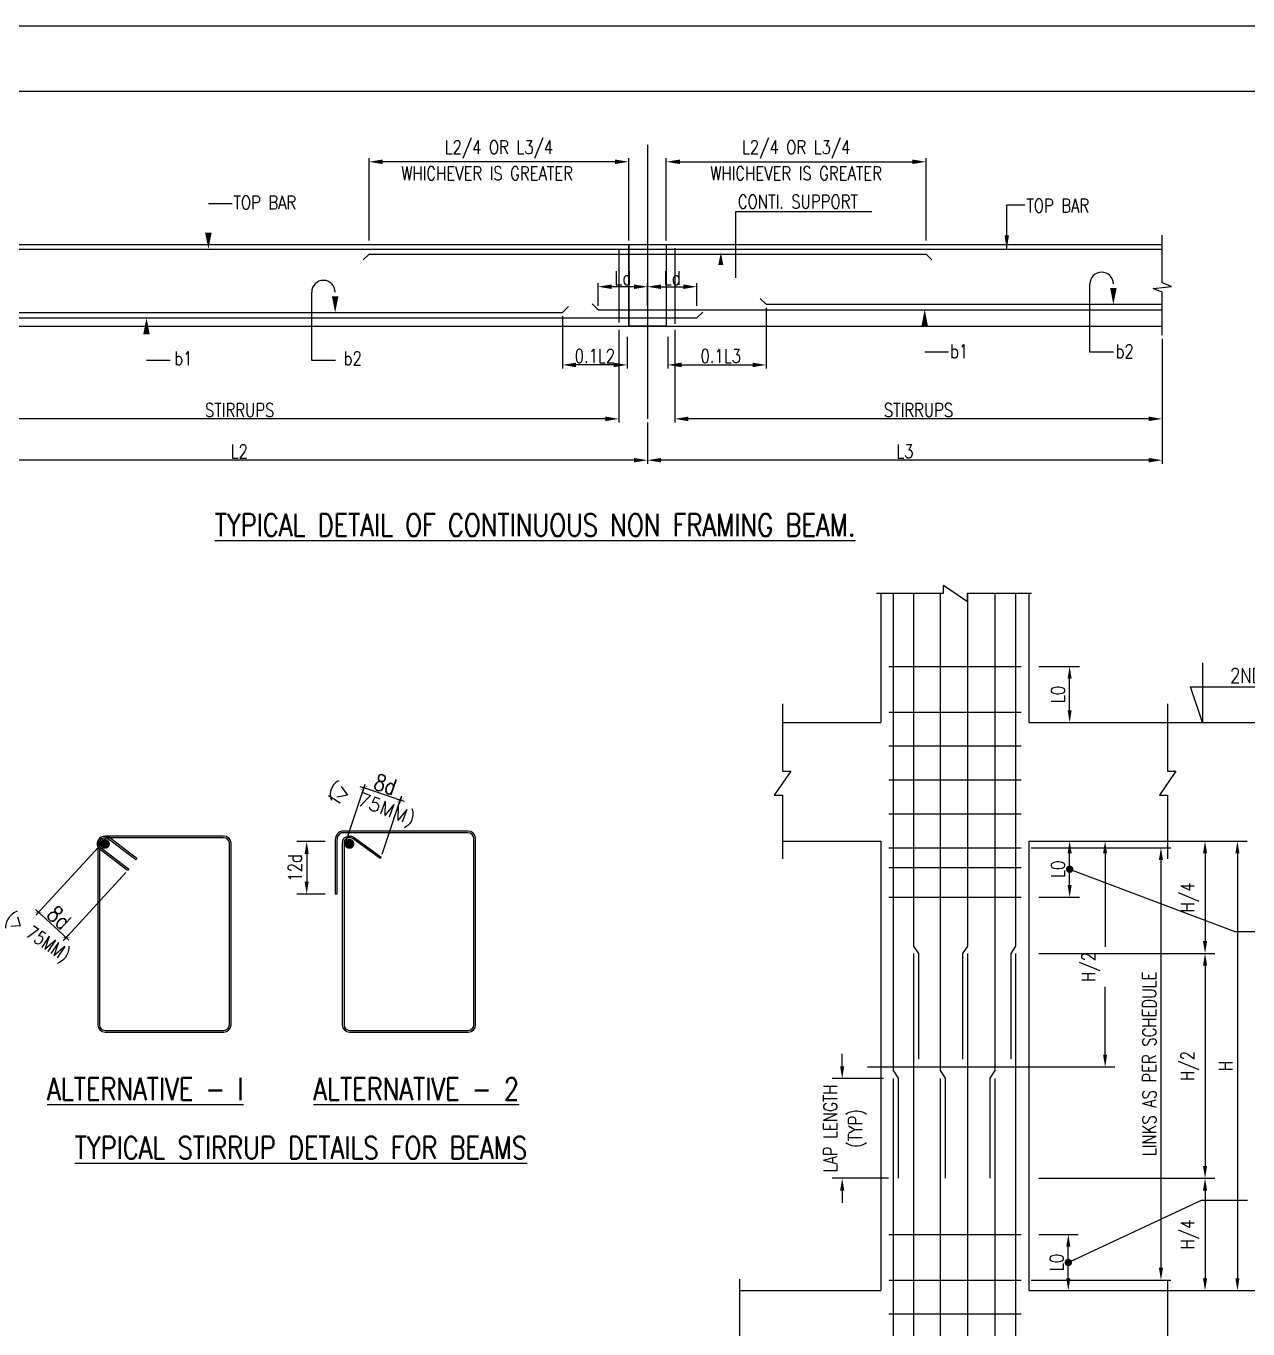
# Model space of a CAD drawing. Extents: x 324505 to 1272425, y -526289 to -156124.
# Drawn here: x 540362 to 565109, y -292656 to -266278 of the extents above; entities that cross this region are included whole.
import ezdxf
from ezdxf.enums import TextEntityAlignment as Align
from ezdxf.lldxf.tags import DXFTag

# ---------------------------------------------------------------- set-up
doc = ezdxf.new("R2010")
doc.units = 0
doc.header["$LTSCALE"] = 500
doc.header["$MEASUREMENT"] = 0
doc.header["$PDMODE"] = 35
doc.header["$PDSIZE"] = -15
doc.layers.get('DEFPOINTS').update_dxf_attribs({"color": 4})
for name, color, linetype in [('08', 4, 'Continuous'), ('BRAKE LINE', 8, 'Continuous'), ('CEN', 8, 'CENTER'), ('DIM', 5, 'Continuous'), ('LINK', 2, 'Continuous'), ('S-CONCRET LINE', 4, 'Continuous'), ('S-R.C.C. PILE CAP', 40, 'Continuous'), ('S-REINFORCEMENT', 6, 'Continuous'), ('S-TEXT-1', 4, 'Continuous'), ('S-TITLE', 6, 'Continuous'), ('s_TITILE', 9, 'Continuous'), ('TXT', 4, 'Continuous'), ('TXT1', 2, 'Continuous')]:
    doc.layers.add(name, color=color, linetype=linetype)
doc.styles.add('ROMAND', font='simplex.shx')
doc.styles.add('ROMANS', font='simplex.shx', dxfattribs={"width": 0.8, "height": 275, "bigfont": 'bigfont.shx'})
doc.styles.add('ROMENT', font='simplex.shx', dxfattribs={"bigfont": 'bigfont.shx'})
tags = doc.linetypes.add('CENTER', pattern=[2, 1.25, -0.25, 0.25, -0.25]).pattern_tags.tags
tags[10:11] = [DXFTag(74, 4), DXFTag(75, 0), DXFTag(340, '0'), DXFTag(46, 1.0), DXFTag(50, 0.0), DXFTag(44, 0.0), DXFTag(45, 0.0)]
tags[8:9] = [DXFTag(74, 4), DXFTag(75, 0), DXFTag(340, '0'), DXFTag(46, 1.0), DXFTag(50, 0.0), DXFTag(44, 0.0), DXFTag(45, 0.0)]
tags[6:7] = [DXFTag(74, 4), DXFTag(75, 0), DXFTag(340, '0'), DXFTag(46, 1.0), DXFTag(50, 0.0), DXFTag(44, 0.0), DXFTag(45, 0.0)]
tags[4:5] = [DXFTag(74, 4), DXFTag(75, 0), DXFTag(340, '0'), DXFTag(46, 1.0), DXFTag(50, 0.0), DXFTag(44, 0.0), DXFTag(45, 0.0)]
doc.dimstyles.new('Copy of INT2TIMES', dxfattribs={"dimtxt": 300, "dimasz": 275, "dimexe": 75, "dimexo": 75, "dimgap": 40, "dimtad": 1, "dimdec": 0, "dimlfac": 0.5, "dimrnd": 5, "dimzin": 0, "dimdsep": 46, "dimtxsty": 'ROMANS', "dimcen": -1, "dimclrd": 5, "dimclre": 5, "dimclrt": 4, "dimadec": 0, "dimazin": 0, "dimtfac": 1, "dimtdec": 0, "dimtix": 1, "dimtofl": 0, "dimtmove": 2, "dimatfit": 3, "dimfxl": 0, "dimtolj": 1, "dimtzin": 0, "dimarcsym": 0})
doc.dimstyles.new('dim100', dxfattribs={"dimtxt": 250, "dimasz": 250, "dimexe": 200, "dimexo": 200, "dimgap": 100, "dimtad": 1, "dimdec": 0, "dimzin": 0, "dimdsep": 46, "dimtxsty": 'ROMANS', "dimcen": 0, "dimclrd": 5, "dimclre": 5, "dimclrt": 4, "dimadec": 0, "dimazin": 0, "dimtfac": 1, "dimtdec": 0, "dimtix": 1, "dimtofl": 0, "dimtmove": 2, "dimatfit": 3, "dimfxl": 0, "dimtolj": 1, "dimtzin": 0, "dimlwd": -1, "dimlwe": -1, "dimarcsym": 0})
doc.dimstyles.new('dim25', dxfattribs={"dimtxt": 250, "dimasz": 250, "dimexe": 200, "dimexo": 200, "dimgap": 100, "dimtad": 1, "dimdec": 0, "dimlfac": 0.25, "dimzin": 0, "dimdsep": 46, "dimtxsty": 'ROMANS', "dimcen": 0, "dimclrd": 5, "dimclre": 5, "dimclrt": 4, "dimadec": 0, "dimazin": 0, "dimtfac": 1, "dimtdec": 0, "dimtix": 1, "dimtofl": 0, "dimtmove": 2, "dimatfit": 3, "dimfxl": 0, "dimtolj": 1, "dimtzin": 0, "dimlwd": -1, "dimlwe": -1, "dimarcsym": 0})
doc.dimstyles.new('INT25', dxfattribs={"dimtxt": 250, "dimasz": 80, "dimexe": 60, "dimexo": 60, "dimgap": 40, "dimtad": 1, "dimdec": 0, "dimlfac": 0.25, "dimzin": 0, "dimdsep": 46, "dimtxsty": 'ROMANS', "dimblk": 'DIMTICK', "dimblk1": 'DIMTICK', "dimblk2": 'DIMTICK', "dimsah": 1, "dimcen": -0.25, "dimclrd": 7, "dimclre": 7, "dimclrt": 4, "dimadec": 0, "dimazin": 0, "dimtfac": 1, "dimtdec": 0, "dimtix": 1, "dimtofl": 0, "dimtmove": 2, "dimatfit": 3, "dimldrblk": 'DIMTICK', "dimfxl": 0, "dimtolj": 1, "dimtzin": 0, "dimarcsym": 0})

# ---------------------------------------------------------------- blocks, each defined once
blk = doc.blocks.new('DIMTICK')
for p, q in [((-1, 0), (1, 0)), ((0, 1), (0, -1))]:
    blk.add_line(p, q)
at = {"color": 2, "const_width": 0.1}
blk.add_lwpolyline([(0.71, 0.71), (-0.71, -0.71)], dxfattribs=at)
blk = doc.blocks.new('*D33')
at = {"layer": 'DEFPOINTS', "color": 0}
for p in [(547205, -281704), (546821, -282858), (547557, -283103)]:
    blk.add_point(p, dxfattribs=at)
at = {"layer": 'DIM', "color": 7, "lineweight": -2}
for p, q in [((546840, -282801), (547224, -281647)), ((547865, -281923), (547281, -281729)), ((547576, -283046), (547960, -281891))]:
    blk.add_line(p, q, dxfattribs=at)
at = {"layer": 'DIM', "color": 7, "lineweight": -2, "xscale": 80, "yscale": 80, "zscale": 80}
for p, rotation in [((547205, -281704), 161.6187870630379), ((547941, -281948), 341.6187870630379)]:
    blk.add_blockref('DIMTICK', p, dxfattribs=dict(at, rotation=rotation))
at = {"layer": 'DIM', "color": 4, "insert": (547638, -281631), "char_height": 275, "attachment_point": 5, "rotation": 341.6188, "style": 'ROMANS'}
blk.add_mtext('\\A1;{\\H1.2x;8d}', dxfattribs=at)
blk = doc.blocks.new('*D76')
at = {"layer": 'DEFPOINTS', "color": 0}
for p in [(563179, -282779), (563024, -291879), (564896, -291879)]:
    blk.add_point(p, dxfattribs=at)
at = {"layer": 'DIM', "color": 5}
for p, q in [((563379, -282779), (565096, -282779)), ((564896, -283029), (564896, -291629)), ((563224, -291879), (565096, -291879))]:
    blk.add_line(p, q, dxfattribs=at)
for points in [[(564937, -283029), (564854, -283029), (564896, -282779)], [(564854, -291629), (564937, -291629), (564896, -291879)]]:
    blk.add_solid(points, dxfattribs=at)
at = {"layer": 'DIM', "color": 4, "insert": (564658, -287329), "char_height": 275, "attachment_point": 5, "rotation": 90, "style": 'ROMANS'}
blk.add_mtext('\\A1;H', dxfattribs=at)
blk = doc.blocks.new('*D77')
at = {"layer": 'DEFPOINTS', "color": 0}
for p in [(560671, -282779), (560671, -287351), (562216, -287351)]:
    blk.add_point(p, dxfattribs=at)
at = {"layer": 'DIM', "color": 5}
for p, q in [((560871, -282779), (562416, -282779)), ((562216, -283029), (562216, -284922)), ((562216, -287101), (562216, -285730)), ((560871, -287351), (562416, -287351))]:
    blk.add_line(p, q, dxfattribs=at)
for points in [[(562257, -283029), (562174, -283029), (562216, -282779)], [(562174, -287101), (562257, -287101), (562216, -287351)]]:
    blk.add_solid(points, dxfattribs=at)
at = {"layer": 'DIM', "color": 4, "insert": (561925, -285326), "char_height": 275, "attachment_point": 5, "rotation": 90, "style": 'ROMANS'}
blk.add_mtext('\\A1;H/2', dxfattribs=at)
blk = doc.blocks.new('*D82')
at = {"layer": 'DEFPOINTS', "color": 0}
for p in [(562872, -282779), (560671, -285054), (564240, -285054)]:
    blk.add_point(p, dxfattribs=at)
at = {"layer": 'DIM', "color": 5}
for p, q in [((563072, -282779), (564440, -282779)), ((564240, -283029), (564240, -284804)), ((560871, -285054), (564440, -285054))]:
    blk.add_line(p, q, dxfattribs=at)
for points in [[(564282, -283029), (564198, -283029), (564240, -282779)], [(564198, -284804), (564282, -284804), (564240, -285054)]]:
    blk.add_solid(points, dxfattribs=at)
at = {"layer": 'DIM', "color": 4, "insert": (563930, -283917), "char_height": 275, "attachment_point": 5, "rotation": 90, "style": 'ROMANS'}
blk.add_mtext('\\A1;H/4', dxfattribs=at)
blk = doc.blocks.new('*D83')
at = {"layer": 'DEFPOINTS', "color": 0}
for p in [(560671, -285054), (560671, -289604), (564240, -289604)]:
    blk.add_point(p, dxfattribs=at)
at = {"layer": 'DIM', "color": 5}
for p, q in [((560871, -285054), (564440, -285054)), ((564240, -285304), (564240, -289354)), ((560871, -289604), (564440, -289604))]:
    blk.add_line(p, q, dxfattribs=at)
for points in [[(564282, -285304), (564198, -285304), (564240, -285054)], [(564198, -289354), (564282, -289354), (564240, -289604)]]:
    blk.add_solid(points, dxfattribs=at)
at = {"layer": 'DIM', "color": 4, "insert": (563930, -287329), "char_height": 275, "attachment_point": 5, "rotation": 90, "style": 'ROMANS'}
blk.add_mtext('\\A1;H/2', dxfattribs=at)
blk = doc.blocks.new('*D84')
at = {"layer": 'DEFPOINTS', "color": 0}
for p in [(560671, -289604), (563024, -291879), (564240, -291879)]:
    blk.add_point(p, dxfattribs=at)
at = {"layer": 'DIM', "color": 5}
for p, q in [((560871, -289604), (564440, -289604)), ((564240, -289854), (564240, -291629)), ((563224, -291879), (564440, -291879))]:
    blk.add_line(p, q, dxfattribs=at)
for points in [[(564282, -289854), (564198, -289854), (564240, -289604)], [(564198, -291629), (564282, -291629), (564240, -291879)]]:
    blk.add_solid(points, dxfattribs=at)
at = {"layer": 'DIM', "color": 4, "insert": (563930, -290742), "char_height": 275, "attachment_point": 5, "rotation": 90, "style": 'ROMANS'}
blk.add_mtext('\\A1;H/4', dxfattribs=at)
blk = doc.blocks.new('*D133')
at = {"layer": 'DEFPOINTS', "color": 0}
for p in [(560518, -282913), (560518, -291666), (563347, -291666)]:
    blk.add_point(p, dxfattribs=at)
at = {"layer": 'DIM', "color": 5}
for p, q in [((560718, -282913), (563547, -282913)), ((563347, -283163), (563347, -291416)), ((560718, -291666), (563547, -291666))]:
    blk.add_line(p, q, dxfattribs=at)
for points in [[(563389, -283163), (563305, -283163), (563347, -282913)], [(563305, -291416), (563389, -291416), (563347, -291666)]]:
    blk.add_solid(points, dxfattribs=at)
at = {"layer": 'DIM', "color": 4, "insert": (563109, -287289), "char_height": 275, "attachment_point": 5, "rotation": 90, "style": 'ROMANS'}
blk.add_mtext('\\A1;LINKS AS PER SCHEDULE', dxfattribs=at)
blk = doc.blocks.new('*D135')
at = {"layer": 'DEFPOINTS', "color": 0}
for p in [(557931, -287587), (556891, -289604), (558031, -289604)]:
    blk.add_point(p, dxfattribs=at)
at = {"layer": 'DIM', "color": 5}
for p, q in [((556891, -287337), (556891, -287087)), ((557731, -287587), (556691, -287587)), ((557831, -289604), (556691, -289604)), ((556891, -289854), (556891, -290104))]:
    blk.add_line(p, q, dxfattribs=at)
for points in [[(556849, -287337), (556933, -287337), (556891, -287587)], [(556933, -289854), (556849, -289854), (556891, -289604)]]:
    blk.add_solid(points, dxfattribs=at)
at = {"layer": 'DIM', "color": 4, "char_height": 275, "attachment_point": 5, "rotation": 90, "style": 'ROMANS'}
for s, insert in [('\\A1;LAP LENGTH', (556653, -288595)), ('(TYP)', (557201, -288595))]:
    blk.add_mtext(s, dxfattribs=dict(at, insert=insert))
blk = doc.blocks.new('*D373')
at = {"layer": 'DEFPOINTS', "color": 0}
for p in [(536411, -273718), (552948, -274230), (536411, -275067)]:
    blk.add_point(p, dxfattribs=at)
at = {"layer": 'DIM', "color": 5, "lineweight": -2, "ltscale": 2}
for p, q in [((536411, -273793), (536411, -275142)), ((552948, -274305), (552948, -275142)), ((552673, -275067), (536686, -275067))]:
    blk.add_line(p, q, dxfattribs=at)
at = {"layer": 'DIM', "color": 5}
for points in [[(536686, -275022), (536686, -275113), (536411, -275067)], [(552673, -275113), (552673, -275022), (552948, -275067)]]:
    blk.add_solid(points, dxfattribs=at)
at = {"layer": 'DIM', "color": 4, "insert": (544680, -274890), "char_height": 275, "attachment_point": 5, "style": 'ROMANS'}
blk.add_mtext('\\A1;L2', dxfattribs=at)
blk = doc.blocks.new('*D374')
at = {"layer": 'DEFPOINTS', "color": 0}
for p in [(537009, -272302), (552369, -272351), (537009, -274230)]:
    blk.add_point(p, dxfattribs=at)
at = {"layer": 'DIM', "color": 5, "lineweight": -2, "ltscale": 2}
for p, q in [((537009, -272377), (537009, -274305)), ((552369, -272426), (552369, -274305)), ((552094, -274230), (537284, -274230))]:
    blk.add_line(p, q, dxfattribs=at)
at = {"layer": 'DIM', "color": 5}
for points in [[(537284, -274184), (537284, -274276), (537009, -274230)], [(552094, -274276), (552094, -274184), (552369, -274230)]]:
    blk.add_solid(points, dxfattribs=at)
at = {"layer": 'DIM', "color": 4, "insert": (544689, -274052), "char_height": 275, "attachment_point": 5, "style": 'ROMANS'}
blk.add_mtext('\\A1;STIRRUPS', dxfattribs=at)
blk = doc.blocks.new('*D375')
at = {"layer": 'DEFPOINTS', "color": 0}
for p in [(555352, -271910), (553362, -272494), (555352, -273138)]:
    blk.add_point(p, dxfattribs=at)
at = {"layer": 'DIM', "color": 5, "lineweight": -2, "ltscale": 2}
for p, q in [((555352, -271985), (555352, -273213)), ((553362, -272569), (553362, -273213)), ((553637, -273138), (555077, -273138))]:
    blk.add_line(p, q, dxfattribs=at)
at = {"layer": 'DIM', "color": 5}
for points in [[(553637, -273092), (553637, -273184), (553362, -273138)], [(555077, -273184), (555077, -273092), (555352, -273138)]]:
    blk.add_solid(points, dxfattribs=at)
at = {"layer": 'DIM', "color": 4, "insert": (554357, -272960), "char_height": 275, "attachment_point": 5, "style": 'ROMANS'}
blk.add_mtext('\\A1;{\\A1; 0.1L3}', dxfattribs=at)
blk = doc.blocks.new('*D376')
at = {"layer": 'DEFPOINTS', "color": 0}
for p in [(551228, -272075), (552535, -272494), (551228, -273138)]:
    blk.add_point(p, dxfattribs=at)
at = {"layer": 'DIM', "color": 5, "lineweight": -2, "ltscale": 2}
for p, q in [((551228, -272150), (551228, -273213)), ((552535, -272569), (552535, -273213)), ((552260, -273138), (551503, -273138))]:
    blk.add_line(p, q, dxfattribs=at)
at = {"layer": 'DIM', "color": 5}
for points in [[(551503, -273092), (551503, -273184), (551228, -273138)], [(552260, -273184), (552260, -273092), (552535, -273138)]]:
    blk.add_solid(points, dxfattribs=at)
at = {"layer": 'DIM', "color": 4, "insert": (551882, -272960), "char_height": 275, "attachment_point": 5, "style": 'ROMANS'}
blk.add_mtext('\\A1;{\\A1;0.1L2}', dxfattribs=at)
blk = doc.blocks.new('*D377')
at = {"layer": 'DEFPOINTS', "color": 0}
for p in [(553502, -272351), (563372, -272533), (553502, -274230)]:
    blk.add_point(p, dxfattribs=at)
at = {"layer": 'DIM', "color": 5, "lineweight": -2, "ltscale": 2}
for p, q in [((553502, -272426), (553502, -274305)), ((563372, -272608), (563372, -274305)), ((563097, -274230), (553777, -274230))]:
    blk.add_line(p, q, dxfattribs=at)
at = {"layer": 'DIM', "color": 5}
for points in [[(553777, -274184), (553777, -274276), (553502, -274230)], [(563097, -274276), (563097, -274184), (563372, -274230)]]:
    blk.add_solid(points, dxfattribs=at)
at = {"layer": 'DIM', "color": 4, "insert": (558437, -274052), "char_height": 275, "attachment_point": 5, "style": 'ROMANS'}
blk.add_mtext('\\A1;STIRRUPS', dxfattribs=at)
blk = doc.blocks.new('*D378')
at = {"layer": 'DEFPOINTS', "color": 0}
for p in [(563372, -272533), (552948, -274230), (552948, -275067)]:
    blk.add_point(p, dxfattribs=at)
at = {"layer": 'DIM', "color": 5, "lineweight": -2, "ltscale": 2}
for p, q in [((563372, -272608), (563372, -275142)), ((552948, -274305), (552948, -275142)), ((563097, -275067), (553223, -275067))]:
    blk.add_line(p, q, dxfattribs=at)
at = {"layer": 'DIM', "color": 5}
for points in [[(553223, -275022), (553223, -275113), (552948, -275067)], [(563097, -275113), (563097, -275022), (563372, -275067)]]:
    blk.add_solid(points, dxfattribs=at)
at = {"layer": 'DIM', "color": 4, "insert": (558160, -274890), "char_height": 275, "attachment_point": 5, "style": 'ROMANS'}
blk.add_mtext('\\A1;L3', dxfattribs=at)
blk = doc.blocks.new('*D379')
at = {"layer": 'DEFPOINTS', "color": 0}
for p in [(547308, -269025), (547308, -270697), (552568, -270697)]:
    blk.add_point(p, dxfattribs=at)
at = {"layer": 'TXT', "color": 5, "lineweight": -2}
for p, q in [((547308, -270622), (547308, -268950)), ((552293, -269025), (547583, -269025)), ((552568, -270622), (552568, -268950))]:
    blk.add_line(p, q, dxfattribs=at)
at = {"layer": 'TXT', "color": 5}
for points in [[(547583, -268980), (547583, -269071), (547308, -269025)], [(552293, -269071), (552293, -268980), (552568, -269025)]]:
    blk.add_solid(points, dxfattribs=at)
at = {"layer": 'TXT', "color": 4, "insert": (549938, -268776), "char_height": 275, "attachment_point": 5, "style": 'ROMANS'}
blk.add_mtext('\\A1;L2/4 OR L3/4', dxfattribs=at)
blk = doc.blocks.new('*D380')
at = {"layer": 'DEFPOINTS', "color": 0}
for p in [(558589, -269025), (553329, -270697), (558589, -270697)]:
    blk.add_point(p, dxfattribs=at)
at = {"layer": 'DIM', "color": 5, "lineweight": -2, "ltscale": 2}
for p, q in [((553329, -270622), (553329, -268950)), ((553604, -269025), (558314, -269025)), ((558589, -270622), (558589, -268950))]:
    blk.add_line(p, q, dxfattribs=at)
at = {"layer": 'DIM', "color": 5}
for points in [[(553604, -268980), (553604, -269071), (553329, -269025)], [(558314, -269071), (558314, -268980), (558589, -269025)]]:
    blk.add_solid(points, dxfattribs=at)
at = {"layer": 'DIM', "color": 4, "insert": (555959, -268776), "char_height": 275, "attachment_point": 5, "style": 'ROMANS'}
blk.add_mtext('\\A1;{L2/4 OR L3/4}', dxfattribs=at)
blk = doc.blocks.new('*D382')
at = {"layer": 'DEFPOINTS', "color": 0}
for p in [(551948, -271555), (551948, -272020), (552948, -272020)]:
    blk.add_point(p, dxfattribs=at)
at = {"layer": 'DIM', "color": 5, "lineweight": -2, "ltscale": 2}
for p, q in [((551948, -271945), (551948, -271480)), ((552673, -271555), (552223, -271555)), ((552948, -271945), (552948, -271480))]:
    blk.add_line(p, q, dxfattribs=at)
at = {"layer": 'DIM', "color": 5}
for points in [[(552223, -271509), (552223, -271601), (551948, -271555)], [(552673, -271601), (552673, -271509), (552948, -271555)]]:
    blk.add_solid(points, dxfattribs=at)
at = {"layer": 'DIM', "color": 4, "insert": (552448, -271378), "char_height": 275, "attachment_point": 5, "style": 'ROMANS'}
blk.add_mtext('\\A1;Ld', dxfattribs=at)
blk = doc.blocks.new('*D383')
at = {"layer": 'DEFPOINTS', "color": 0}
for p in [(553948, -271555), (552948, -272020), (553948, -272020)]:
    blk.add_point(p, dxfattribs=at)
at = {"layer": 'DIM', "color": 5, "lineweight": -2, "ltscale": 2}
for p, q in [((552948, -271945), (552948, -271480)), ((553223, -271555), (553673, -271555)), ((553948, -271945), (553948, -271480))]:
    blk.add_line(p, q, dxfattribs=at)
at = {"layer": 'DIM', "color": 5}
for points in [[(553223, -271509), (553223, -271601), (552948, -271555)], [(553673, -271601), (553673, -271509), (553948, -271555)]]:
    blk.add_solid(points, dxfattribs=at)
at = {"layer": 'DIM', "color": 4, "insert": (553448, -271378), "char_height": 275, "attachment_point": 5, "style": 'ROMANS'}
blk.add_mtext('\\A1;Ld', dxfattribs=at)
blk = doc.blocks.new('*D1067')
at = {"layer": 'DEFPOINTS', "color": 0}
for p in [(560671, -282779), (561498, -282779), (560671, -283917)]:
    blk.add_point(p, dxfattribs=at)
at = {"layer": 'DIM', "color": 5}
for p, q in [((560871, -282779), (561698, -282779)), ((561498, -283667), (561498, -283029)), ((560871, -283917), (561698, -283917))]:
    blk.add_line(p, q, dxfattribs=at)
for points in [[(561539, -283029), (561456, -283029), (561498, -282779)], [(561456, -283667), (561539, -283667), (561498, -283917)]]:
    blk.add_solid(points, dxfattribs=at)
at = {"layer": 'DIM', "color": 4, "insert": (561260, -283348), "char_height": 275, "attachment_point": 5, "rotation": 90, "style": 'ROMANS'}
blk.add_mtext('\\A1;{L0}', dxfattribs=at)
blk = doc.blocks.new('*D1068')
at = {"layer": 'DEFPOINTS', "color": 0}
for p in [(560671, -279242), (561498, -279242), (560671, -280379)]:
    blk.add_point(p, dxfattribs=at)
at = {"layer": 'DIM', "color": 5}
for p, q in [((560871, -279242), (561698, -279242)), ((561498, -280129), (561498, -279492)), ((560871, -280379), (561698, -280379))]:
    blk.add_line(p, q, dxfattribs=at)
for points in [[(561539, -279492), (561456, -279492), (561498, -279242)], [(561456, -280129), (561539, -280129), (561498, -280379)]]:
    blk.add_solid(points, dxfattribs=at)
at = {"layer": 'DIM', "color": 4, "insert": (561260, -279810), "char_height": 275, "attachment_point": 5, "rotation": 90, "style": 'ROMANS'}
blk.add_mtext('\\A1;{L0}', dxfattribs=at)
blk = doc.blocks.new('*D1069')
at = {"layer": 'DEFPOINTS', "color": 0}
for p in [(560671, -290742), (561471, -290742), (560671, -291879)]:
    blk.add_point(p, dxfattribs=at)
at = {"layer": 'DIM', "color": 5}
for p, q in [((560871, -290742), (561671, -290742)), ((561471, -291629), (561471, -290992)), ((560871, -291879), (561671, -291879))]:
    blk.add_line(p, q, dxfattribs=at)
for points in [[(561512, -290992), (561429, -290992), (561471, -290742)], [(561429, -291629), (561512, -291629), (561471, -291879)]]:
    blk.add_solid(points, dxfattribs=at)
at = {"layer": 'DIM', "color": 4, "insert": (561233, -291310), "char_height": 275, "attachment_point": 5, "rotation": 90, "style": 'ROMANS'}
blk.add_mtext('\\A1;{L0}', dxfattribs=at)
blk = doc.blocks.new('*D1092')
at = {"layer": 'DEFPOINTS', "color": 0}
for p in [(546621, -282787), (546046, -283852), (546621, -283852)]:
    blk.add_point(p, dxfattribs=at)
at = {"layer": 'S-CONCRET LINE', "color": 5}
for p, q in [((546421, -282787), (545846, -282787)), ((546046, -283037), (546046, -283602)), ((546421, -283852), (545846, -283852))]:
    blk.add_line(p, q, dxfattribs=at)
for points in [[(546087, -283037), (546004, -283037), (546046, -282787)], [(546004, -283602), (546087, -283602), (546046, -283852)]]:
    blk.add_solid(points, dxfattribs=at)
at = {"layer": 'S-CONCRET LINE', "color": 4, "insert": (545808, -283319), "char_height": 275, "attachment_point": 5, "rotation": 90, "style": 'ROMANS'}
blk.add_mtext('\\A1;{12d}', dxfattribs=at)
blk = doc.blocks.new('*D1206')
at = {"layer": 'DEFPOINTS', "color": 0}
for p in [(541870, -282858), (542426, -283370), (540615, -284221)]:
    blk.add_point(p, dxfattribs=at)
at = {"layer": 'DIM', "color": 7, "lineweight": -2}
for p, q in [((541829, -282902), (540575, -284265)), ((542385, -283414), (541131, -284777)), ((541113, -284679), (540674, -284275))]:
    blk.add_line(p, q, dxfattribs=at)
at = {"layer": 'DIM', "color": 7, "lineweight": -2, "xscale": 80, "yscale": 80, "zscale": 80}
for p, rotation in [((540615, -284221), 137.3600109608683), ((541171, -284733), 317.3600109608683)]:
    blk.add_blockref('DIMTICK', p, dxfattribs=dict(at, rotation=rotation))
at = {"layer": 'DIM', "color": 4, "insert": (541032, -284326), "char_height": 275, "attachment_point": 5, "rotation": 317.36, "style": 'ROMANS'}
blk.add_mtext('\\A1;{\\H1.2x;8d}', dxfattribs=at)
blk = doc.blocks.new('zw$155A')
at = {"layer": 's_TITILE', "color": 7}
blk.add_lwpolyline([(0, 0), (88000, 0), (88000, 58000), (0, 58000)], close=True, dxfattribs=at)
at = {"layer": 's_TITILE', "color": 1}
blk.add_lwpolyline([(1300, 800), (78500, 800), (78500, 57200), (1300, 57200)], close=True, dxfattribs=at)

msp = doc.modelspace()

# ---------------------------------------------------------------- linework, layer by layer
at = {"layer": '08'}
msp.add_lwpolyline([(552568.085, -270697.063), (553328.81, -270697.063), (553328.81, -272350.813), (552568.085, -272350.813)], close=True, dxfattribs=at)
at = {"layer": 'BRAKE LINE', "ltscale": 2}
msp.add_lwpolyline([(563372.217, -272532.986), (563372.217, -271663.043), (563186.566, -271590.808), (563557.869, -271549.531), (563372.217, -271477.297), (563372.217, -270508.021)], dxfattribs=at)
at = {"layer": 'CEN'}
for p, q in [((552948.448, -268685.067), (552948.448, -274229.936)), ((557401.358, -287351.473), (561871.358, -287351.473))]:
    msp.add_line(p, q, dxfattribs=at)
at = {"layer": 'DIM', "ltscale": 2}
for p, q in [((544536.016, -269879.826), (544054.63, -269879.826)), ((554736.191, -270033.757), (557491.382, -270033.757)), ((554736.191, -271376.829), (554736.191, -270033.757)), ((546147.076, -273046.367), (546147.076, -271663.823)), ((561907.512, -272880.992), (561907.512, -271498.448)), ((559043.511, -272880.992), (558562.125, -272880.992)), ((562388.898, -272880.992), (561907.512, -272880.992)), ((543283.075, -273046.367), (542801.689, -273046.367)), ((546628.462, -273046.367), (546147.076, -273046.367))]:
    msp.add_line(p, q, dxfattribs=at)
at = {"layer": 'DIM', "color": 3, "linetype": 'Continuous'}
for p, q in [((563481.719, -280379.223), (566179.919, -280379.223)), ((563481.719, -291879.223), (566179.919, -291879.223))]:
    msp.add_line(p, q, dxfattribs=at)
at = {"layer": 'DIM', "ltscale": 2, "flags": 128}
for points in [[(544054.63, -269879.826, 0, 0, 0), (544054.63, -270792.438, 0, 132.3, 0), (544054.63, -270461.908, 132.3, 132.3, 0)], [(554736.191, -271376.829, 0, 0, 0), (554432.481, -271376.829, 0, 0, 0), (554432.481, -270864.661, 0, 99.225, 0), (554432.481, -271112.559, 99.225, 99.225, 0)], [(546622.552, -271663.823, 0, 0, 0), (546622.552, -272077.684, 0, 132.3, 0), (546622.552, -271747.153, 132.3, 132.3, 0)], [(562382.989, -271498.448, 0, 0, 0), (562382.989, -271912.309, 0, 132.3, 0), (562382.989, -271581.778, 132.3, 132.3, 0)], [(558562.125, -272880.992, 0, 0, 0), (558562.125, -272020.063, 0, 132.3, 0), (558562.125, -272350.594, 132.3, 132.3, 0)], [(542801.689, -273046.367, 0, 0, 0), (542801.689, -272185.438, 0, 132.3, 0), (542801.689, -272515.969, 132.3, 132.3, 0)]]:
    msp.add_lwpolyline(points, format="xyseb", dxfattribs=at)
at = {"layer": 'DIM'}
msp.add_lwpolyline([(557583.262, -277760.441), (558941.225, -277760.441), (558941.225, -277594.077), (559428.042, -277926.805), (559428.042, -277760.441), (560721.949, -277760.441)], dxfattribs=at)
at = {"layer": 'DIM', "color": 8}
for points in [[(555682.145, -280002.258), (555682.145, -281360.221), (555848.509, -281360.221), (555515.781, -281847.038), (555682.145, -281847.038), (555682.145, -283140.946)], [(563481.719, -280002.258), (563481.719, -281360.221), (563648.083, -281360.221), (563315.355, -281847.038), (563481.719, -281847.038), (563481.719, -283140.946)], [(554813.434, -291646.603), (554813.434, -292835.815), (554979.799, -292835.815), (554647.07, -293322.631), (554813.434, -293322.631), (554813.434, -294579.648)], [(563481.719, -291666.263), (563481.719, -293024.226), (563648.083, -293024.226), (563315.355, -293511.043), (563481.719, -293511.043), (563481.719, -294558.179)]]:
    msp.add_lwpolyline(points, dxfattribs=at)
at = {"layer": 'DIM', "ltscale": 2}
for centre in [(546384.814, -271663.823), (562145.25, -271498.448)]:
    msp.add_arc(centre, 237.738, 0, 180, dxfattribs=at)
at = {"layer": 'LINK'}
for p, q in [((552369.367, -270789.686), (552369.367, -272280.686)), ((553501.827, -270775.44), (553501.827, -272309.176)), ((557837.795, -279241.723), (560518.341, -279241.723)), ((557837.795, -280166.061), (560518.341, -280166.061)), ((557837.795, -280852.061), (560518.341, -280852.061)), ((557837.795, -281538.061), (560518.341, -281538.061)), ((557837.795, -282224.061), (560518.341, -282224.061)), ((557837.795, -282912.607), (560518.341, -282912.607)), ((542605.551, -283121.756, 0), (542584.46, -283149.687, 0)), ((547557.019, -283102.756, 0), (547535.928, -283130.687, 0)), ((542447.049, -283342.427, 0), (542425.958, -283370.358, 0)), ((557837.795, -283312.607), (560518.341, -283312.607)), ((557837.795, -283916.723), (560518.341, -283916.723)), ((557837.795, -290741.723), (560518.341, -290741.723)), ((557837.795, -291666.061), (560518.341, -291666.061)), ((557837.795, -292352.061), (560518.341, -292352.061))]:
    msp.add_line(p, q, dxfattribs=at)
at = {"layer": 'LINK', "elevation": 0}
for points in [[(542417.817, -283373.398), (541867.887, -282958.16, -0.391379955), (541831.138, -282752.833, -0.391379955)], [(541840.598, -282736.519, 0.148969914), (541815.621, -282818.491), (541815.621, -285486.126), (541815.621, -286499.226, 0.414213562), (541962.621, -286646.226), (543165.238, -286646.226), (544367.854, -286646.226, 0.414213562), (544514.854, -286499.226), (544514.854, -285486.126), (544514.854, -282818.491, 0.399194115), (544364.279, -282678.281), (543161.662, -282678.281), (541959.045, -282678.281, 0.270159719), (541831.138, -282752.833)], [(541840.598, -282736.519, -0.414213562), (542055.831, -282706.668), (542605.551, -283121.756)], [(541870.606, -282754.638, 0.152834704), (541850.621, -282818.491), (541850.621, -285486.126), (541850.621, -286499.226, 0.414213562), (541962.621, -286611.226), (543165.238, -286611.226), (544367.854, -286611.226, 0.414213562), (544479.854, -286499.226), (544479.854, -285486.126), (544479.854, -282818.491, 0.394331778), (544364.279, -282713.281), (543161.662, -282713.281), (541959.045, -282713.281, 0.284887278), (541858.72, -282775.493)], [(541870.772, -282754.738, -0.40520968), (542034.727, -282734.59), (542584.46, -283149.687)], [(546792.066, -282736.519, 0.148969914), (546767.089, -282818.491), (546767.089, -285486.126), (546767.089, -286499.226, 0.414213562), (546914.089, -286646.226), (548116.706, -286646.226), (549319.322, -286646.226, 0.414213562), (549466.322, -286499.226), (549466.322, -285486.126), (549466.322, -282717.491, 0.399194115), (549315.747, -282577.281), (548113.13, -282577.281), (546749.842, -282577.281, 0.328804063), (546621.342, -282787.281), (546621.342, -283851.567)], [(547535.928, -283130.687), (546986.195, -282734.59, 0.512891749), (546802.089, -282791.564), (546802.089, -285486.126), (546802.089, -286499.226, 0.414213562), (546914.089, -286611.226), (548116.706, -286611.226), (549319.322, -286611.226, 0.414213562), (549431.322, -286499.226), (549431.322, -285486.126), (549431.322, -282717.491, 0.394331778), (549315.747, -282612.281), (548113.13, -282612.281), (546751.274, -282612.281, 0.308904379), (546655.774, -282772.281), (546655.774, -283851.567), (546621.342, -283851.567)], [(546792.066, -282736.519, -0.414213562), (547007.299, -282706.668), (547557.019, -283102.756)], [(542438.907, -283345.466), (541888.99, -282930.238, -0.381213026), (541858.431, -282775.255, -0.381213026)]]:
    msp.add_lwpolyline(points, format="xyb", dxfattribs=at)
at = {"layer": 'S-CONCRET LINE', "color": 130}
for p, q in [((535997.51, -270697.063), (563372.217, -270697.063)), ((552568.085, -270697.063), (552568.085, -272350.813)), ((553328.81, -270697.063), (553328.81, -272350.813)), ((536824.385, -272350.813), (552568.085, -272350.813)), ((552568.085, -272350.813), (553328.81, -272350.813)), ((553328.81, -272350.813), (563372.217, -272350.813))]:
    msp.add_line(p, q, dxfattribs=at)
at = {"layer": 'S-CONCRET LINE', "color": 130, "linetype": 'Continuous'}
for p, q in [((557670.532, -277753.199), (557670.532, -280379.223)), ((560670.532, -277753.199), (560670.532, -280379.223)), ((555682.145, -280379.223), (557670.532, -280379.223)), ((560670.532, -280379.223), (563481.719, -280379.223)), ((555682.145, -282779.223), (557670.532, -282779.223)), ((557670.532, -282779.223), (557670.532, -291879.223)), ((560670.532, -282779.223), (560670.532, -291879.223)), ((560670.532, -282779.223), (563481.719, -282779.223)), ((554813.434, -291879.223), (557670.532, -291879.223)), ((560670.532, -291879.223), (563481.719, -291879.223))]:
    msp.add_line(p, q, dxfattribs=at)
at = {"layer": 'S-REINFORCEMENT'}
for p, q in [((536212.885, -270792.438), (563372.217, -270792.438)), ((536824.385, -272185.438), (553948.448, -272185.438)), ((551948.448, -272020.063), (563372.217, -272020.063)), ((557930.532, -287425.318), (557930.532, -277753.199)), ((558342.308, -284904.223), (558342.308, -277753.199)), ((558880.725, -287425.318), (558880.725, -277753.199)), ((559435.551, -284904.223), (559435.551, -277753.199)), ((559988.163, -287425.318), (559988.163, -277753.199)), ((560410.532, -284904.223), (560410.532, -277753.199)), ((558442.308, -285054.223), (558342.308, -284904.223)), ((558342.308, -297371.253), (558342.308, -285054.223)), ((558442.308, -287193.503), (558442.308, -285054.223)), ((559335.551, -285054.223), (559435.551, -284904.223)), ((559335.551, -287193.503), (559335.551, -285054.223)), ((559435.551, -297371.253), (559435.551, -285054.223)), ((560310.532, -285054.223), (560410.532, -284904.223)), ((560310.532, -287193.503), (560310.532, -285054.223)), ((560410.532, -297371.253), (560410.532, -285054.223)), ((558030.532, -287575.318), (557930.532, -287425.318)), ((558980.725, -287575.318), (558880.725, -287425.318)), ((559888.163, -287575.318), (559988.163, -287425.318)), ((557930.532, -300103.068), (557930.532, -287586.503)), ((558030.532, -289604.223), (558030.532, -287575.318)), ((558880.725, -300103.068), (558880.725, -287586.503)), ((558980.725, -289604.223), (558980.725, -287575.318)), ((559888.163, -289604.223), (559888.163, -287575.318)), ((559988.163, -300103.068), (559988.163, -287586.503))]:
    msp.add_line(p, q, dxfattribs=at)
at = {"layer": 'S-REINFORCEMENT', "linetype": 'Continuous'}
for p, q in [((547188.822, -271009.501), (547308.135, -270892.688)), ((547308.135, -270892.688), (558588.76, -270892.688)), ((558708.073, -271009.501), (558588.76, -270892.688)), ((551228.434, -272075.188), (551347.747, -271958.375)), ((551948.448, -272020.063), (551829.135, -271903.25)), ((555351.753, -271909.813), (555232.44, -271793)), ((555351.753, -271909.813), (563372.217, -271909.813)), ((538150.009, -272075.188), (551228.434, -272075.188)), ((553948.448, -272185.438), (554067.761, -272068.625))]:
    msp.add_line(p, q, dxfattribs=at)
at = {"layer": 'S-REINFORCEMENT', "linetype": 'Continuous', "const_width": 100, "elevation": 0}
for points in [[(541910.319, -282835.457, 1), (542010.319, -282835.457, 1)], [(546861.787, -282835.457, 1), (546961.787, -282835.457, 1)]]:
    msp.add_lwpolyline(points, format="xyb", close=True, dxfattribs=at)
at = {"layer": 'TXT', "linetype": 'ByBlock'}
msp.add_line((546488.44, -281855.48, 0), (546722.013, -282001.494, 0), dxfattribs=at)
at = {"layer": 'TXT1'}
msp.add_lwpolyline([(564188.271, -279166.988), (564188.271, -280379.223), (563942.726, -279657.513), (567543.2, -279657.513)], dxfattribs=at)

# ---------------------------------------------------------------- block references
at = {"xscale": 1.65719696969697, "yscale": 1.65719696969697, "zscale": 1.65719696969697}
msp.add_blockref('zw$155A', (458845.436, -362394.982), dxfattribs=at)

# ---------------------------------------------------------------- texts
at = {"layer": 'S-CONCRET LINE', "linetype": 'ByBlock', "style": 'ROMANS', "width": 0.8}
msp.add_text('(> 75MM)', height=275, rotation=325.7906324, dxfattribs=at).set_placement((540589.056, -284726.572, 0), align=Align.MIDDLE)
at = {"layer": 'S-TEXT-1', "style": 'ROMENT', "width": 0.8}
for s, p in [('WHICHEVER IS GREATER', (547958.78, -269397.269)), ('WHICHEVER IS GREATER', (554217.177, -269397.269)), ('TOP BAR', (544561.557, -269988.02)), ('CONTI. SUPPORT', (554776.237, -269968.722)), ('TOP BAR', (560620.78, -270050.283)), ('b1', (559075.045, -272998.052)), ('b2', (562427.665, -272998.052)), ('b1', (543365.605, -273143.696)), ('b2', (546794.177, -273143.696))]:
    msp.add_text(s, height=275, dxfattribs=at).set_placement(p)
at = {"layer": 'S-TEXT-1', "linetype": 'ByBlock', "style": 'ROMANS'}
msp.add_text('(> 75MM)', height=275, rotation=339.2356517, dxfattribs=at).set_placement((547360.272, -282032.561, 0), align=Align.MIDDLE)
at = {"layer": 'S-TITLE', "style": 'ROMANS', "width": 0.8}
for s, p in [('%%UTYPICAL DETAIL OF CONTINUOUS NON FRAMING BEAM.', (550673.894, -276379.998)), ('%%UALTERNATIVE - I', (542779.056, -287797.901, 0)), ('%%UALTERNATIVE - 2', (548264.209, -287797.901, 0)), ('%%UTYPICAL STIRRUP DETAILS FOR BEAMS', (545930.582, -288987.576, 0))]:
    msp.add_text(s, height=450, dxfattribs=at).set_placement(p, align=Align.MIDDLE_CENTER)
at = {"layer": 'TXT1', "style": 'ROMAND', "width": 0.8}
msp.add_text('2ND FLOOR LVL.', height=300, dxfattribs=at).set_placement((566068.171, -279575.178), align=Align.CENTER)

# ---------------------------------------------------------------- dimensions: what is measured, and where the dimension line sits
at = {"layer": 'DIM', "ltscale": 2}
dim = msp.add_linear_dim(base=(558588.76, -269025.419), p1=(553328.81, -270697.063), p2=(558588.76, -270697.063), angle=180, text='{L2/4 OR L3/4}', dimstyle='Copy of INT2TIMES', override={"dimtxsty": 'ROMANS'}, dxfattribs=at)
dim.commit()
dim.dimension.update_dxf_attribs({"geometry": '*D380', "text_midpoint": (555958.785, -268775.895)})
dim = msp.add_linear_dim(base=(551948.448, -271555.036), p1=(552948.448, -272020.063), p2=(551948.448, -272020.063), text='Ld', dimstyle='Copy of INT2TIMES', dxfattribs=at)
dim.commit()
dim.dimension.update_dxf_attribs({"geometry": '*D382', "text_midpoint": (552448.448, -271377.536)})
for base, p1, p2, text, picture, middle in [((553948.448, -271555.036), (552948.448, -272020.063), (553948.448, -272020.063), 'Ld', '*D383', (553448.448, -271377.536)), ((555351.753, -273137.882), (553361.885, -272494.183), (555351.753, -271909.813), '{\\A1; 0.1L3}', '*D375', (554356.819, -272960.382)), ((551228.434, -273137.882), (552535.01, -272494.183), (551228.434, -272075.188), '{\\A1;0.1L2}', '*D376', (551881.722, -272960.382)), ((537009.076, -274229.936), (552369.367, -272350.813), (537009.076, -272302.307), 'STIRRUPS', '*D374', (544689.221, -274052.436)), ((553501.827, -274229.936), (563372.217, -272532.986), (553501.827, -272350.813), 'STIRRUPS', '*D377', (558437.022, -274052.436)), ((552948.448, -275067.471), (563372.217, -272532.986), (552948.448, -274229.936), 'L3', '*D378', (558160.332, -274889.971)), ((536410.948, -275067.471), (552948.448, -274229.936), (536410.948, -273717.903), 'L2', '*D373', (544679.698, -274889.971))]:
    dim = msp.add_linear_dim(base=base, p1=p1, p2=p2, angle=180, text=text, dimstyle='Copy of INT2TIMES', dxfattribs=at)
    dim.commit()
    dim.dimension.update_dxf_attribs({"geometry": picture, "text_midpoint": middle})
at = {"layer": 'DIM'}
for base, p1, p2, picture, middle in [((561497.659, -279241.723), (560670.532, -280379.223), (560670.532, -279241.723), '*D1068', (561260.159, -279810.473)), ((561497.659, -282779.223), (560670.532, -283916.723), (560670.532, -282779.223), '*D1067', (561260.159, -283347.973)), ((561470.768, -290741.723), (560670.532, -291879.223), (560670.532, -290741.723), '*D1069', (561233.268, -291310.473))]:
    dim = msp.add_linear_dim(base=base, p1=p1, p2=p2, angle=270, text='{L0}', dimstyle='dim25', override={"dimtxsty": 'ROMANS'}, dxfattribs=at)
    dim.commit()
    dim.dimension.update_dxf_attribs({"geometry": picture, "text_midpoint": middle})
for p1, p2, distance, picture, middle in [((547557.019, -283102.756, 0), (546821.343, -282858.297, 0), -1216.713, '*D33', (547637.501, -281631.349, 0)), ((542425.958, -283370.358, 0), (541869.875, -282858.297, 0), 1851.949, '*D1206', (541032.291, -284325.863, 0))]:
    dim = msp.add_aligned_dim(p1=p1, p2=p2, distance=distance, text='{\\H1.2x;8d}', dimstyle='INT25', dxfattribs=at)
    dim.commit()
    dim.dimension.update_dxf_attribs({"geometry": picture, "text_midpoint": middle})
for base, p1, p2, text, picture, middle in [((563346.878, -291666.061), (560518.341, -282912.607), (560518.341, -291666.061), 'LINKS AS PER SCHEDULE', '*D133', (563109.378, -287289.334)), ((564239.865, -285054.223), (562871.654, -282779.223), (560670.532, -285054.223), 'H/4', '*D82', (563930.341, -283916.723)), ((564895.804, -291879.223), (563178.524, -282779.223), (563024.222, -291879.223), 'H', '*D76', (564658.304, -287329.223)), ((564239.865, -289604.223), (560670.532, -285054.223), (560670.532, -289604.223), 'H/2', '*D83', (563930.341, -287329.223)), ((556890.981, -289604.223), (557930.532, -287586.503), (558030.532, -289604.223), 'LAP LENGTH\\X(TYP)', '*D135', (556890.981, -288595.363)), ((564239.865, -291879.223), (560670.532, -289604.223), (563024.222, -291879.223), 'H/4', '*D84', (563930.341, -290741.723))]:
    dim = msp.add_linear_dim(base=base, p1=p1, p2=p2, angle=90, text=text, dimstyle='dim25', dxfattribs=at)
    dim.commit()
    dim.dimension.update_dxf_attribs({"geometry": picture, "text_midpoint": middle})
dim = msp.add_linear_dim(base=(562215.653, -287351.473), p1=(560670.532, -282779.223), p2=(560670.532, -287351.473), angle=90, text='H/2', dimstyle='dim25', dxfattribs=at)
dim.commit()
dim.dimension.update_dxf_attribs({"geometry": '*D77', "text_midpoint": (561925.177, -285326.068), "dimtype": 160})
at = {"layer": 'S-CONCRET LINE'}
dim = msp.add_linear_dim(base=(546045.772, -283851.567, 0), p1=(546621.342, -282787.281, 0), p2=(546621.342, -283851.567, 0), angle=90, text='{12d}', dimstyle='dim100', override={"dimtxsty": 'ROMANS', "dimarcsym": 1}, dxfattribs=at)
dim.commit()
dim.dimension.update_dxf_attribs({"geometry": '*D1092', "text_midpoint": (545808.272, -283319.424, 0)})
at = {"layer": 'TXT'}
dim = msp.add_linear_dim(base=(547308.135, -269025.419), p1=(552568.085, -270697.063), p2=(547308.135, -270697.063), text='L2/4 OR L3/4', dimstyle='Copy of INT2TIMES', dxfattribs=at)
dim.commit()
dim.dimension.update_dxf_attribs({"geometry": '*D379', "text_midpoint": (549938.11, -268775.895)})

# ---------------------------------------------------------------- leaders
at = {"layer": 'DIM', "ltscale": 2}
msp.add_leader([(560223.527, -270792.438), (560223.527, -269894.684), (560588.403, -269894.684)], dimstyle='Copy of INT2TIMES', dxfattribs=at)
at = {"layer": 'S-R.C.C. PILE CAP'}
for points in [[(561497.659, -283347.973), (564840.915, -284607.43), (565769.915, -284607.43)], [(561470.768, -291310.473), (564167.817, -290051.016), (565096.817, -290051.016)]]:
    msp.add_leader(points, dimstyle='dim100', override={"dimasz": 150, "dimtad": 0, "dimldrblk": 'Dot', "dimarcsym": 1}, dxfattribs=at)

doc.saveas('drawing.dxf')
